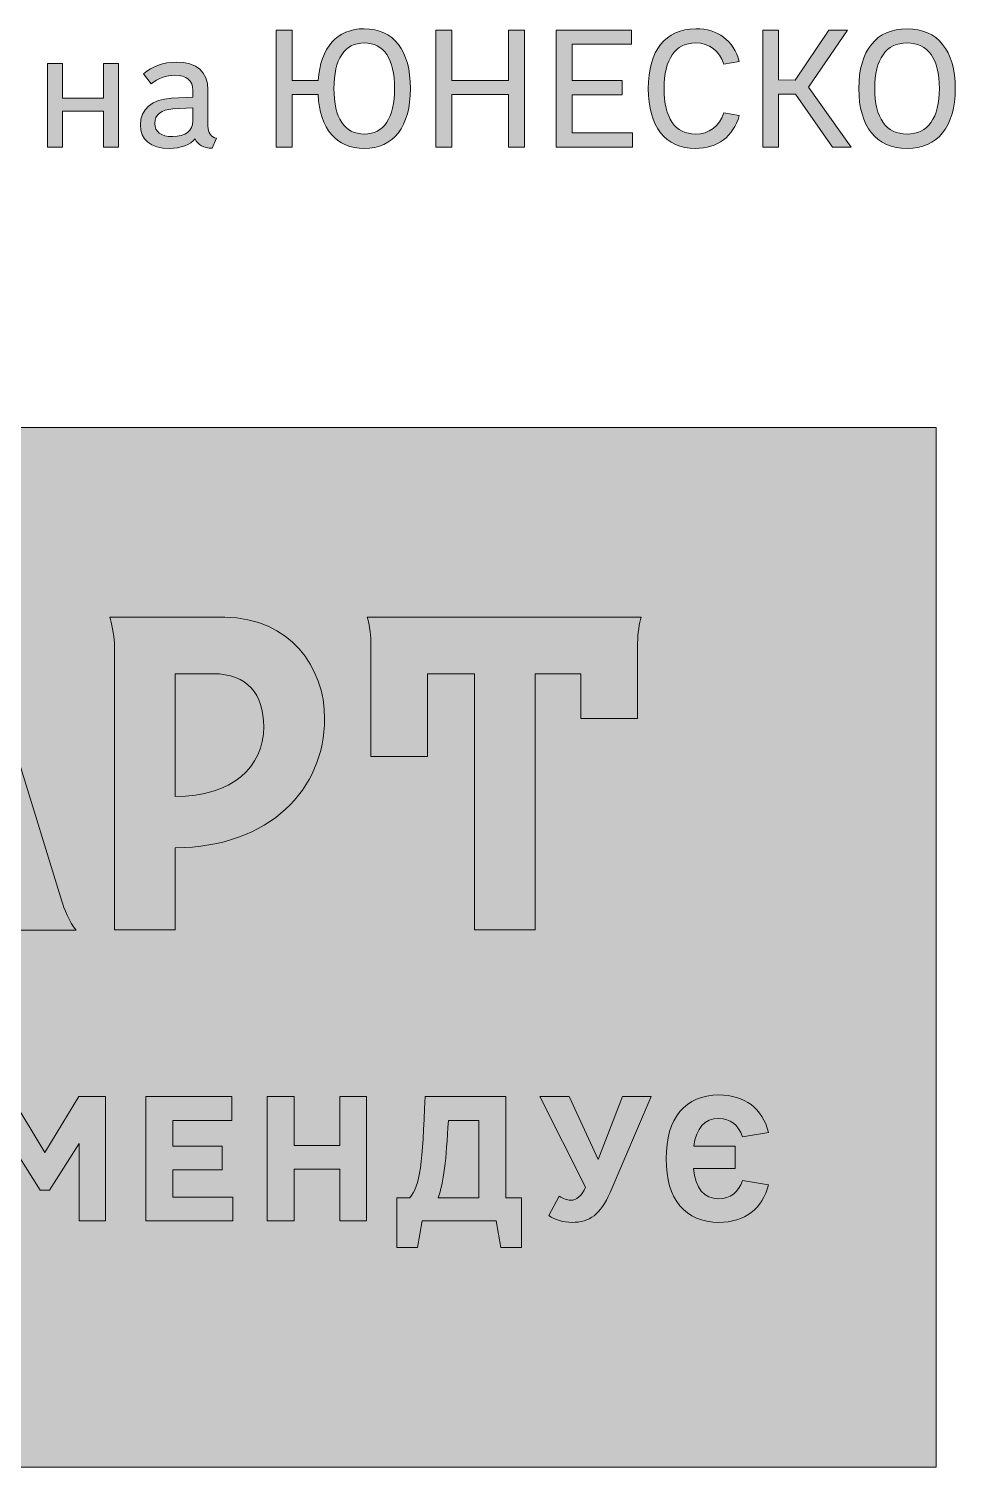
# Model space of a CAD drawing. Header units: millimetres. Extents: x -1334 to 1514, y -1037 to 10.
# Drawn here: x -1141.9 to -1086.7, y -1022 to -936.2 of the extents above; entities that cross this region are included whole.
import ezdxf

# ---------------------------------------------------------------- set-up
doc = ezdxf.new("R2010")
doc.units = ezdxf.units.MM
doc.header["$MEASUREMENT"] = 0
doc.layers.add('bg', color=7, linetype='Continuous', lineweight=0)
doc.layers.add('icons', color=7, linetype='Continuous', lineweight=0)

# ---------------------------------------------------------------- blocks, each defined once
blk = doc.blocks.new('Block_3')
at = {"layer": 'bg'}
for points in [[(-1165.916, -1004.269), (-1162.984, -1004.269), (-1162.984, -1002.851), (-1165.916, -1002.851), (-1165.916, -1001.316), (-1162.402, -1001.316), (-1162.402, -999.898), (-1167.525, -999.898), (-1167.525, -1007.306), (-1162.349, -1007.306), (-1162.349, -1005.888), (-1165.916, -1005.888)], [(-1154.295, -999.898), (-1156.169, -999.898), (-1157.957, -1002.787), (-1158.687, -1002.787), (-1158.687, -999.898), (-1160.296, -999.898), (-1160.296, -1007.306), (-1158.687, -1007.306), (-1158.687, -1004.205), (-1157.936, -1004.205), (-1155.957, -1007.306), (-1154.074, -1007.306), (-1156.613, -1003.496)], [(-1140.982, -1003.232), (-1143.003, -999.898), (-1144.612, -999.898), (-1144.612, -1007.306), (-1143.024, -1007.306), (-1143.024, -1002.702), (-1141.267, -1005.486), (-1140.707, -1005.486), (-1138.95, -1002.702), (-1138.95, -1007.306), (-1137.362, -1007.306), (-1137.362, -999.898), (-1138.971, -999.898)], [(-1133.351, -1004.269), (-1130.42, -1004.269), (-1130.42, -1002.851), (-1133.351, -1002.851), (-1133.351, -1001.316), (-1129.838, -1001.316), (-1129.838, -999.898), (-1134.96, -999.898), (-1134.96, -1007.306), (-1129.785, -1007.306), (-1129.785, -1005.888), (-1133.351, -1005.888)], [(-1123.403, -1002.819), (-1126.123, -1002.819), (-1126.123, -999.898), (-1127.732, -999.898), (-1127.732, -1007.306), (-1126.123, -1007.306), (-1126.123, -1004.237), (-1123.403, -1004.237), (-1123.403, -1007.306), (-1121.805, -1007.306), (-1121.805, -999.898), (-1123.403, -999.898)]]:
    blk.add_lwpolyline(points, close=True, dxfattribs=at)
for points, knots in [([(-1199.568, -970), (-1208.796, -970), (-1216.278, -977.464), (-1216.278, -986.673), (-1216.278, -995.195), (-1210.934, -1003.436), (-1200.359, -1011.404), (-1200.359, -1011.404), (-1199.568, -1012), (-1199.568, -1012), (-1199.568, -1012), (-1198.778, -1011.404), (-1198.778, -1011.404), (-1198.778, -1011.404), (-1198.462, -1011.165), (-1198.462, -1011.165), (-1188.096, -1003.271), (-1182.859, -995.11), (-1182.859, -986.673), (-1182.859, -977.464), (-1190.34, -970), (-1199.568, -970)], [0, 0, 0, 0, 1, 1, 1, 2, 2, 2, 3, 3, 3, 4, 4, 4, 5, 5, 5, 6, 6, 6, 7, 7, 7, 7]), ([(-1156.533, -990.96), (-1156.534, -988.501), (-1158.128, -987.401), (-1160.172, -987.014), (-1160.172, -987.014), (-1160.172, -971.312), (-1160.172, -971.312), (-1160.172, -971.312), (-1170.68, -971.312), (-1170.68, -971.312), (-1170.539, -971.703), (-1170.426, -972.682), (-1170.424, -973.124), (-1170.424, -973.124), (-1170.433, -973.124), (-1170.433, -973.124), (-1170.433, -974.584), (-1171.688, -981.419), (-1173.507, -986.839), (-1173.507, -986.839), (-1174.959, -986.839), (-1174.959, -986.839), (-1174.959, -986.839), (-1174.959, -989.964), (-1174.959, -989.964), (-1174.959, -989.964), (-1162.797, -989.964), (-1162.797, -989.964), (-1160.492, -990.007), (-1159.894, -990.412), (-1159.894, -991.295), (-1159.894, -991.786), (-1160.222, -992.107), (-1160.871, -992.107), (-1161.894, -992.107), (-1163.323, -990.947), (-1165.34, -990.947), (-1167.538, -990.947), (-1169.266, -991.979), (-1169.266, -995.308), (-1169.266, -995.308), (-1166.03, -995.308), (-1166.03, -995.308), (-1166.03, -994.668), (-1165.635, -994.124), (-1165.067, -994.124), (-1163.931, -994.124), (-1162.164, -995.208), (-1160.476, -995.208), (-1158.182, -995.208), (-1156.533, -993.149), (-1156.533, -990.96)], [0, 0, 0, 0, 1, 1, 1, 2, 2, 2, 3, 3, 3, 4, 4, 4, 5, 5, 5, 6, 6, 6, 7, 7, 7, 8, 8, 8, 9, 9, 9, 10, 10, 10, 11, 11, 11, 12, 12, 12, 13, 13, 13, 14, 14, 14, 15, 15, 15, 16, 16, 16, 17, 17, 17, 17]), ([(-1143.772, -988.262), (-1143.644, -988.677), (-1143.354, -989.481), (-1142.971, -989.973), (-1142.971, -989.973), (-1139.121, -989.973), (-1139.121, -989.973), (-1139.535, -989.478), (-1139.851, -988.665), (-1139.976, -988.253), (-1139.976, -988.253), (-1139.982, -988.25), (-1139.982, -988.25), (-1139.982, -988.25), (-1145.2, -971.312), (-1145.2, -971.312), (-1145.2, -971.312), (-1150.196, -971.312), (-1150.196, -971.312), (-1150.196, -971.312), (-1155.943, -989.964), (-1155.943, -989.964), (-1155.943, -989.964), (-1152.314, -989.964), (-1152.314, -989.964), (-1152.314, -989.964), (-1151.539, -987.359), (-1151.539, -987.359), (-1151.025, -985.734), (-1149.444, -985.597), (-1147.57, -985.471), (-1146.605, -985.406), (-1145.547, -985.35), (-1144.774, -984.817), (-1144.774, -984.817), (-1143.778, -988.259), (-1143.778, -988.259), (-1143.778, -988.259), (-1143.772, -988.262), (-1143.772, -988.262)], [0, 0, 0, 0, 1, 1, 1, 2, 2, 2, 3, 3, 3, 4, 4, 4, 5, 5, 5, 6, 6, 6, 7, 7, 7, 8, 8, 8, 9, 9, 9, 10, 10, 10, 11, 11, 11, 12, 12, 12, 13, 13, 13, 13]), ([(-1133.212, -989.964), (-1133.212, -989.964), (-1133.212, -985.061), (-1133.212, -985.061), (-1127.549, -985.052), (-1124.305, -981.525), (-1124.305, -977.373), (-1124.305, -974.287), (-1126.357, -971.375), (-1130.249, -971.313), (-1130.249, -971.313), (-1130.368, -971.312), (-1130.368, -971.312), (-1130.368, -971.312), (-1132.158, -971.312), (-1132.158, -971.312), (-1132.158, -971.312), (-1137.109, -971.312), (-1137.109, -971.312), (-1136.994, -971.637), (-1136.881, -972.359), (-1136.842, -972.854), (-1136.842, -972.854), (-1136.842, -989.964), (-1136.842, -989.964), (-1136.842, -989.964), (-1133.212, -989.964), (-1133.212, -989.964)], [0, 0, 0, 0, 1, 1, 1, 2, 2, 2, 3, 3, 3, 4, 4, 4, 5, 5, 5, 6, 6, 6, 7, 7, 7, 8, 8, 8, 9, 9, 9, 9]), ([(-1109.028, -977.352), (-1109.028, -977.352), (-1105.65, -977.352), (-1105.65, -977.352), (-1105.65, -977.352), (-1105.65, -972.832), (-1105.65, -972.832), (-1105.624, -972.341), (-1105.543, -971.628), (-1105.428, -971.308), (-1105.428, -971.308), (-1110.328, -971.308), (-1110.328, -971.308), (-1110.328, -971.308), (-1110.328, -971.312), (-1110.328, -971.312), (-1110.328, -971.312), (-1116.862, -971.312), (-1116.862, -971.312), (-1116.862, -971.312), (-1116.862, -971.308), (-1116.862, -971.308), (-1116.862, -971.308), (-1121.762, -971.308), (-1121.762, -971.308), (-1121.653, -971.611), (-1121.576, -972.264), (-1121.545, -972.75), (-1121.545, -972.75), (-1121.545, -979.621), (-1121.545, -979.621), (-1121.545, -979.621), (-1118.167, -979.621), (-1118.167, -979.621), (-1118.167, -979.621), (-1118.167, -974.689), (-1118.167, -974.689), (-1118.167, -974.689), (-1115.377, -974.689), (-1115.377, -974.689), (-1115.377, -974.689), (-1115.377, -989.964), (-1115.377, -989.964), (-1115.377, -989.964), (-1111.747, -989.964), (-1111.747, -989.964), (-1111.747, -989.964), (-1111.747, -974.689), (-1111.747, -974.689), (-1111.747, -974.689), (-1109.028, -974.689), (-1109.028, -974.689), (-1109.028, -974.689), (-1109.028, -977.352), (-1109.028, -977.352)], [0, 0, 0, 0, 1, 1, 1, 2, 2, 2, 3, 3, 3, 4, 4, 4, 5, 5, 5, 6, 6, 6, 7, 7, 7, 8, 8, 8, 9, 9, 9, 10, 10, 10, 11, 11, 11, 12, 12, 12, 13, 13, 13, 14, 14, 14, 15, 15, 15, 16, 16, 16, 17, 17, 17, 18, 18, 18, 18]), ([(-1199.568, -1009.368), (-1209.263, -1001.94), (-1214.178, -994.307), (-1214.178, -986.673), (-1214.178, -978.637), (-1207.624, -972.1), (-1199.568, -972.1), (-1191.512, -972.1), (-1184.959, -978.637), (-1184.959, -986.673), (-1184.959, -994.308), (-1189.876, -1001.944), (-1199.568, -1009.368)], [0, 0, 0, 0, 1, 1, 1, 2, 2, 2, 3, 3, 3, 4, 4, 4, 4]), ([(-1163.802, -986.839), (-1163.802, -986.839), (-1169.768, -986.839), (-1169.768, -986.839), (-1168.615, -982.847), (-1167.627, -978.582), (-1167.089, -974.689), (-1167.089, -974.689), (-1163.802, -974.689), (-1163.802, -974.689), (-1163.802, -974.689), (-1163.802, -986.839), (-1163.802, -986.839)], [0, 0, 0, 0, 1, 1, 1, 2, 2, 2, 3, 3, 3, 4, 4, 4, 4]), ([(-1148.128, -982.56), (-1148.875, -982.639), (-1149.62, -982.714), (-1150.256, -983.043), (-1150.256, -983.043), (-1147.773, -974.689), (-1147.773, -974.689), (-1147.773, -974.689), (-1147.702, -974.689), (-1147.702, -974.689), (-1147.702, -974.689), (-1145.585, -982.011), (-1145.585, -982.011), (-1146.268, -982.359), (-1147.209, -982.462), (-1148.128, -982.56)], [0, 0, 0, 0, 1, 1, 1, 2, 2, 2, 3, 3, 3, 4, 4, 4, 5, 5, 5, 5]), ([(-1133.212, -974.689), (-1133.212, -974.689), (-1130.932, -974.689), (-1130.932, -974.689), (-1128.921, -974.689), (-1127.935, -975.887), (-1127.935, -977.849), (-1127.935, -980.263), (-1129.828, -981.998), (-1133.212, -982.006), (-1133.212, -982.006), (-1133.212, -974.689), (-1133.212, -974.689)], [0, 0, 0, 0, 1, 1, 1, 2, 2, 2, 3, 3, 3, 4, 4, 4, 4]), ([(-1196.226, -985.154), (-1196.226, -985.154), (-1196.783, -989.78), (-1196.783, -989.78), (-1196.783, -989.78), (-1196.533, -989.753), (-1196.533, -989.753), (-1196.002, -989.756), (-1195.527, -990.129), (-1195.419, -990.666), (-1195.296, -991.28), (-1195.697, -991.877), (-1196.315, -992), (-1196.315, -992), (-1196.999, -992.137), (-1196.999, -992.137), (-1197.233, -991.7), (-1197.466, -991.263), (-1197.681, -990.817), (-1198.329, -989.202), (-1198.861, -987.546), (-1198.819, -985.782), (-1198.798, -983.888), (-1198.565, -982), (-1198.533, -980.112), (-1198.533, -979.25), (-1198.858, -978.468), (-1199.389, -977.866), (-1199.389, -977.866), (-1199.398, -977.866), (-1199.398, -977.866), (-1199.93, -978.466), (-1200.254, -979.25), (-1200.254, -980.112), (-1200.223, -982.004), (-1199.989, -983.894), (-1199.969, -985.782), (-1199.926, -987.545), (-1200.458, -989.201), (-1201.105, -990.817), (-1201.321, -991.263), (-1201.554, -991.699), (-1201.787, -992.137), (-1201.787, -992.137), (-1202.472, -992), (-1202.472, -992), (-1203.09, -991.877), (-1203.492, -991.28), (-1203.368, -990.666), (-1203.26, -990.129), (-1202.784, -989.753), (-1202.253, -989.753), (-1202.253, -989.753), (-1202.003, -989.78), (-1202.003, -989.78), (-1202.003, -989.78), (-1202.561, -985.154), (-1202.561, -985.154), (-1202.743, -983.096), (-1203.813, -981.287), (-1205.386, -980.113), (-1205.656, -979.911), (-1205.943, -979.727), (-1206.242, -979.564), (-1206.242, -979.564), (-1206.242, -995.989), (-1206.242, -995.989), (-1206.242, -995.989), (-1202.425, -995.989), (-1202.425, -995.989), (-1202.14, -997.526), (-1201.287, -998.869), (-1200.089, -999.788), (-1199.804, -999.983), (-1199.565, -1000.24), (-1199.393, -1000.541), (-1199.222, -1000.24), (-1198.983, -999.983), (-1198.698, -999.788), (-1197.499, -998.867), (-1196.647, -997.526), (-1196.361, -995.989), (-1196.361, -995.989), (-1192.545, -995.989), (-1192.545, -995.989), (-1192.545, -995.989), (-1192.545, -979.564), (-1192.545, -979.564), (-1192.844, -979.727), (-1193.13, -979.911), (-1193.401, -980.113), (-1194.976, -981.289), (-1196.043, -983.096), (-1196.226, -985.154)], [0, 0, 0, 0, 1, 1, 1, 2, 2, 2, 3, 3, 3, 4, 4, 4, 5, 5, 5, 6, 6, 6, 7, 7, 7, 8, 8, 8, 9, 9, 9, 10, 10, 10, 11, 11, 11, 12, 12, 12, 13, 13, 13, 14, 14, 14, 15, 15, 15, 16, 16, 16, 17, 17, 17, 18, 18, 18, 19, 19, 19, 20, 20, 20, 21, 21, 21, 22, 22, 22, 23, 23, 23, 24, 24, 24, 25, 25, 25, 26, 26, 26, 27, 27, 27, 28, 28, 28, 29, 29, 29, 30, 30, 30, 31, 31, 31, 31]), ([(-1205.094, -981.941), (-1205.094, -981.941), (-1205.09, -981.94), (-1205.09, -981.94), (-1204.355, -982.801), (-1203.862, -983.872), (-1203.716, -985.053), (-1203.716, -985.053), (-1203.262, -988.866), (-1203.262, -988.866), (-1203.844, -989.155), (-1204.284, -989.686), (-1204.451, -990.328), (-1204.451, -990.328), (-1205.094, -990.328), (-1205.094, -990.328), (-1205.094, -990.328), (-1205.094, -981.941), (-1205.094, -981.941)], [0, 0, 0, 0, 1, 1, 1, 2, 2, 2, 3, 3, 3, 4, 4, 4, 5, 5, 5, 6, 6, 6, 6]), ([(-1195.525, -988.866), (-1195.525, -988.866), (-1195.071, -985.053), (-1195.071, -985.053), (-1194.924, -983.874), (-1194.43, -982.801), (-1193.697, -981.94), (-1193.697, -981.94), (-1193.693, -981.942), (-1193.693, -981.942), (-1193.693, -981.942), (-1193.693, -990.328), (-1193.693, -990.328), (-1193.693, -990.328), (-1194.336, -990.328), (-1194.336, -990.328), (-1194.502, -989.686), (-1194.943, -989.156), (-1195.525, -988.866)], [0, 0, 0, 0, 1, 1, 1, 2, 2, 2, 3, 3, 3, 4, 4, 4, 5, 5, 5, 6, 6, 6, 6]), ([(-1199.384, -993.259), (-1199.704, -992.866), (-1200.136, -992.575), (-1200.634, -992.424), (-1200.11, -991.546), (-1199.69, -990.603), (-1199.384, -989.609), (-1199.079, -990.603), (-1198.658, -991.549), (-1198.135, -992.424), (-1198.632, -992.574), (-1199.065, -992.866), (-1199.384, -993.259)], [0, 0, 0, 0, 1, 1, 1, 2, 2, 2, 3, 3, 3, 4, 4, 4, 4]), ([(-1202.526, -994.863), (-1202.526, -994.863), (-1205.094, -994.863), (-1205.094, -994.863), (-1205.094, -994.863), (-1205.094, -991.453), (-1205.094, -991.453), (-1205.094, -991.453), (-1205.092, -991.452), (-1205.092, -991.452), (-1205.092, -991.452), (-1204.445, -991.452), (-1204.445, -991.452), (-1204.242, -992.237), (-1203.627, -992.857), (-1202.848, -993.073), (-1202.848, -993.073), (-1202.299, -993.198), (-1202.299, -993.198), (-1202.446, -993.727), (-1202.526, -994.283), (-1202.526, -994.863)], [0, 0, 0, 0, 1, 1, 1, 2, 2, 2, 3, 3, 3, 4, 4, 4, 5, 5, 5, 6, 6, 6, 7, 7, 7, 7]), ([(-1193.674, -994.863), (-1193.674, -994.863), (-1196.242, -994.863), (-1196.242, -994.863), (-1196.242, -994.287), (-1196.322, -993.728), (-1196.469, -993.198), (-1196.469, -993.198), (-1195.92, -993.073), (-1195.92, -993.073), (-1195.139, -992.857), (-1194.524, -992.237), (-1194.323, -991.452), (-1194.323, -991.452), (-1194.321, -991.453), (-1194.321, -991.453), (-1194.321, -991.453), (-1193.674, -991.453), (-1193.674, -991.453), (-1193.674, -991.453), (-1193.674, -994.863), (-1193.674, -994.863)], [0, 0, 0, 0, 1, 1, 1, 2, 2, 2, 3, 3, 3, 4, 4, 4, 5, 5, 5, 6, 6, 6, 7, 7, 7, 7]), ([(-1201.393, -994.863), (-1201.393, -994.377), (-1201.32, -993.907), (-1201.192, -993.462), (-1200.5, -993.559), (-1199.967, -994.148), (-1199.967, -994.863), (-1199.967, -994.863), (-1201.393, -994.863), (-1201.393, -994.863)], [0, 0, 0, 0, 1, 1, 1, 2, 2, 2, 3, 3, 3, 3]), ([(-1198.82, -994.863), (-1198.82, -994.147), (-1198.287, -993.559), (-1197.595, -993.462), (-1197.467, -993.907), (-1197.394, -994.375), (-1197.394, -994.863), (-1197.394, -994.863), (-1198.82, -994.863), (-1198.82, -994.863)], [0, 0, 0, 0, 1, 1, 1, 2, 2, 2, 3, 3, 3, 3]), ([(-1199.967, -998.384), (-1200.594, -997.732), (-1201.05, -996.915), (-1201.263, -996.006), (-1201.263, -996.006), (-1199.967, -996.006), (-1199.967, -996.006), (-1199.967, -996.006), (-1199.967, -998.384), (-1199.967, -998.384)], [0, 0, 0, 0, 1, 1, 1, 2, 2, 2, 3, 3, 3, 3]), ([(-1198.82, -998.384), (-1198.82, -998.384), (-1198.82, -996.006), (-1198.82, -996.006), (-1198.82, -996.006), (-1197.524, -996.006), (-1197.524, -996.006), (-1197.734, -996.915), (-1198.191, -997.733), (-1198.82, -998.384)], [0, 0, 0, 0, 1, 1, 1, 2, 2, 2, 3, 3, 3, 3]), ([(-1172.023, -999.898), (-1172.023, -999.898), (-1174.954, -999.898), (-1174.954, -999.898), (-1174.954, -999.898), (-1174.954, -1007.306), (-1174.954, -1007.306), (-1174.954, -1007.306), (-1173.345, -1007.306), (-1173.345, -1007.306), (-1173.345, -1007.306), (-1173.345, -1004.734), (-1173.345, -1004.734), (-1173.345, -1004.734), (-1172.012, -1004.734), (-1172.012, -1004.734), (-1170.456, -1004.734), (-1169.419, -1003.771), (-1169.419, -1002.321), (-1169.419, -1000.851), (-1170.445, -999.898), (-1172.023, -999.898)], [0, 0, 0, 0, 1, 1, 1, 2, 2, 2, 3, 3, 3, 4, 4, 4, 5, 5, 5, 6, 6, 6, 7, 7, 7, 7]), ([(-1149.872, -999.803), (-1151.925, -999.803), (-1153.089, -1001.168), (-1153.089, -1003.602), (-1153.089, -1006.026), (-1151.925, -1007.401), (-1149.872, -1007.401), (-1147.84, -1007.401), (-1146.676, -1006.026), (-1146.676, -1003.602), (-1146.676, -1001.168), (-1147.84, -999.803), (-1149.872, -999.803)], [0, 0, 0, 0, 1, 1, 1, 2, 2, 2, 3, 3, 3, 4, 4, 4, 4]), ([(-1113.508, -999.898), (-1113.508, -999.898), (-1118.312, -999.898), (-1118.312, -999.898), (-1118.461, -1003.877), (-1118.619, -1005.221), (-1119.223, -1005.93), (-1119.223, -1005.93), (-1119.995, -1005.93), (-1119.995, -1005.93), (-1119.995, -1005.93), (-1119.995, -1008.894), (-1119.995, -1008.894), (-1119.995, -1008.894), (-1118.768, -1008.894), (-1118.768, -1008.894), (-1118.768, -1008.894), (-1118.493, -1007.306), (-1118.493, -1007.306), (-1118.493, -1007.306), (-1114.069, -1007.306), (-1114.069, -1007.306), (-1114.069, -1007.306), (-1113.794, -1008.894), (-1113.794, -1008.894), (-1113.794, -1008.894), (-1112.566, -1008.894), (-1112.566, -1008.894), (-1112.566, -1008.894), (-1112.566, -1005.93), (-1112.566, -1005.93), (-1112.566, -1005.93), (-1113.508, -1005.93), (-1113.508, -1005.93), (-1113.508, -1005.93), (-1113.508, -999.898), (-1113.508, -999.898)], [0, 0, 0, 0, 1, 1, 1, 2, 2, 2, 3, 3, 3, 4, 4, 4, 5, 5, 5, 6, 6, 6, 7, 7, 7, 8, 8, 8, 9, 9, 9, 10, 10, 10, 11, 11, 11, 12, 12, 12, 12]), ([(-1107.994, -1003.644), (-1107.994, -1003.644), (-1109.73, -999.898), (-1109.73, -999.898), (-1109.73, -999.898), (-1111.465, -999.898), (-1111.465, -999.898), (-1111.465, -999.898), (-1108.745, -1005.306), (-1108.745, -1005.306), (-1108.978, -1005.814), (-1109.285, -1006.079), (-1109.634, -1006.079), (-1109.846, -1006.079), (-1110.089, -1005.994), (-1110.312, -1005.846), (-1110.312, -1005.846), (-1110.936, -1006.999), (-1110.936, -1006.999), (-1110.565, -1007.253), (-1110.079, -1007.401), (-1109.55, -1007.401), (-1108.513, -1007.401), (-1107.846, -1006.925), (-1107.285, -1005.623), (-1107.285, -1005.623), (-1104.84, -999.898), (-1104.84, -999.898), (-1104.84, -999.898), (-1106.533, -999.898), (-1106.533, -999.898), (-1106.533, -999.898), (-1107.994, -1003.644), (-1107.994, -1003.644)], [0, 0, 0, 0, 1, 1, 1, 2, 2, 2, 3, 3, 3, 4, 4, 4, 5, 5, 5, 6, 6, 6, 7, 7, 7, 8, 8, 8, 9, 9, 9, 10, 10, 10, 11, 11, 11, 11]), ([(-1100.808, -1005.994), (-1101.686, -1005.994), (-1102.194, -1005.38), (-1102.31, -1004.184), (-1102.31, -1004.184), (-1099.834, -1004.184), (-1099.834, -1004.184), (-1099.834, -1004.184), (-1099.834, -1002.861), (-1099.834, -1002.861), (-1099.834, -1002.861), (-1102.29, -1002.861), (-1102.29, -1002.861), (-1102.152, -1001.771), (-1101.644, -1001.21), (-1100.797, -1001.21), (-1100.109, -1001.21), (-1099.644, -1001.57), (-1099.39, -1002.29), (-1099.39, -1002.29), (-1097.834, -1002.046), (-1097.834, -1002.046), (-1098.204, -1000.596), (-1099.263, -999.803), (-1100.797, -999.803), (-1102.797, -999.803), (-1103.941, -1001.179), (-1103.941, -1003.613), (-1103.941, -1006.026), (-1102.808, -1007.401), (-1100.797, -1007.401), (-1099.252, -1007.401), (-1098.194, -1006.597), (-1097.834, -1005.158), (-1097.834, -1005.158), (-1099.39, -1004.904), (-1099.39, -1004.904), (-1099.633, -1005.623), (-1100.12, -1005.994), (-1100.808, -1005.994)], [0, 0, 0, 0, 1, 1, 1, 2, 2, 2, 3, 3, 3, 4, 4, 4, 5, 5, 5, 6, 6, 6, 7, 7, 7, 8, 8, 8, 9, 9, 9, 10, 10, 10, 11, 11, 11, 12, 12, 12, 13, 13, 13, 13]), ([(-1172.234, -1003.316), (-1172.234, -1003.316), (-1173.345, -1003.316), (-1173.345, -1003.316), (-1173.345, -1003.316), (-1173.345, -1001.316), (-1173.345, -1001.316), (-1173.345, -1001.316), (-1172.245, -1001.316), (-1172.245, -1001.316), (-1171.44, -1001.316), (-1171.038, -1001.644), (-1171.038, -1002.321), (-1171.038, -1002.988), (-1171.44, -1003.316), (-1172.234, -1003.316)], [0, 0, 0, 0, 1, 1, 1, 2, 2, 2, 3, 3, 3, 4, 4, 4, 5, 5, 5, 5]), ([(-1149.872, -1005.994), (-1150.951, -1005.994), (-1151.48, -1005.2), (-1151.48, -1003.602), (-1151.48, -1001.993), (-1150.951, -1001.21), (-1149.872, -1001.21), (-1148.803, -1001.21), (-1148.274, -1001.993), (-1148.274, -1003.581), (-1148.274, -1005.2), (-1148.803, -1005.994), (-1149.872, -1005.994)], [0, 0, 0, 0, 1, 1, 1, 2, 2, 2, 3, 3, 3, 4, 4, 4, 4]), ([(-1115.116, -1005.93), (-1115.116, -1005.93), (-1117.54, -1005.93), (-1117.54, -1005.93), (-1117.201, -1005.052), (-1117.053, -1003.655), (-1116.926, -1001.316), (-1116.926, -1001.316), (-1115.116, -1001.316), (-1115.116, -1001.316), (-1115.116, -1001.316), (-1115.116, -1005.93), (-1115.116, -1005.93)], [0, 0, 0, 0, 1, 1, 1, 2, 2, 2, 3, 3, 3, 4, 4, 4, 4])]:
    blk.add_open_spline(points, degree=3, knots=knots, dxfattribs=at)
blk = doc.blocks.new('Block_2')
at = {"layer": 'bg'}
blk.add_blockref('Block_3', (0, 0), dxfattribs=at)
blk = doc.blocks.new('Block_1')
at = {"layer": 'bg'}
blk.add_blockref('Block_2', (0, 0), dxfattribs=at)
blk = doc.blocks.new('Block_0')
at = {"layer": 'bg'}
blk.add_blockref('Block_1', (0, 0), dxfattribs=at)
blk = doc.blocks.new('Block_32')
at = {"layer": 'icons', "true_color": 0x231f20, "transparency": 33554687}
h = blk.add_hatch(color=250, dxfattribs=at)
h.dxf.hatch_style = 2
edge = h.paths.add_edge_path()
edge.add_spline(control_points=[(-1123.752, -939.8), (-1123.752, -941.554), (-1123.114, -942.51), (-1121.938, -942.51), (-1120.773, -942.51), (-1120.135, -941.554), (-1120.135, -939.79), (-1120.135, -938.026), (-1120.773, -937.08), (-1121.938, -937.08), (-1123.114, -937.08), (-1123.752, -938.036), (-1123.752, -939.8)], knot_values=[0, 0, 0, 0, 1, 1, 1, 2, 2, 2, 3, 3, 3, 4, 4, 4, 4], degree=3, periodic=0)
edge = h.paths.add_edge_path()
edge.add_spline(control_points=[(-1126.243, -943.287), (-1126.243, -943.287), (-1127.189, -943.287), (-1127.189, -943.287), (-1127.189, -943.287), (-1127.189, -936.313), (-1127.189, -936.313), (-1127.189, -936.313), (-1126.243, -936.313), (-1126.243, -936.313), (-1126.243, -936.313), (-1126.243, -939.312), (-1126.243, -939.312), (-1126.243, -939.312), (-1124.688, -939.312), (-1124.688, -939.312), (-1124.549, -937.349), (-1123.572, -936.233), (-1121.938, -936.233), (-1120.195, -936.233), (-1119.188, -937.528), (-1119.188, -939.8), (-1119.188, -942.062), (-1120.195, -943.367), (-1121.938, -943.367), (-1123.602, -943.367), (-1124.589, -942.201), (-1124.698, -940.159), (-1124.698, -940.159), (-1126.243, -940.159), (-1126.243, -940.159), (-1126.243, -940.159), (-1126.243, -943.287), (-1126.243, -943.287)], knot_values=[0, 0, 0, 0, 1, 1, 1, 2, 2, 2, 3, 3, 3, 4, 4, 4, 5, 5, 5, 6, 6, 6, 7, 7, 7, 8, 8, 8, 9, 9, 9, 10, 10, 10, 11, 11, 11, 11], degree=3, periodic=0)
h = blk.add_hatch(color=250, dxfattribs=at)
h.dxf.hatch_style = 2
edge = h.paths.add_edge_path()
edge.add_spline(control_points=[(-1116.726, -943.287), (-1116.726, -943.287), (-1117.673, -943.287), (-1117.673, -943.287), (-1117.673, -943.287), (-1117.673, -936.313), (-1117.673, -936.313), (-1117.673, -936.313), (-1116.726, -936.313), (-1116.726, -936.313), (-1116.726, -936.313), (-1116.726, -939.312), (-1116.726, -939.312), (-1116.726, -939.312), (-1113.338, -939.312), (-1113.338, -939.312), (-1113.338, -939.312), (-1113.338, -936.313), (-1113.338, -936.313), (-1113.338, -936.313), (-1112.392, -936.313), (-1112.392, -936.313), (-1112.392, -936.313), (-1112.392, -943.287), (-1112.392, -943.287), (-1112.392, -943.287), (-1113.338, -943.287), (-1113.338, -943.287), (-1113.338, -943.287), (-1113.338, -940.159), (-1113.338, -940.159), (-1113.338, -940.159), (-1116.726, -940.159), (-1116.726, -940.159), (-1116.726, -940.159), (-1116.726, -943.287), (-1116.726, -943.287)], knot_values=[0, 0, 0, 0, 1, 1, 1, 2, 2, 2, 3, 3, 3, 4, 4, 4, 5, 5, 5, 6, 6, 6, 7, 7, 7, 8, 8, 8, 9, 9, 9, 10, 10, 10, 11, 11, 11, 12, 12, 12, 12], degree=3, periodic=0)
h = blk.add_hatch(color=250, dxfattribs=at)
h.dxf.hatch_style = 2
edge = h.paths.add_edge_path()
edge.add_spline(control_points=[(-1105.955, -943.287), (-1105.955, -943.287), (-1110.498, -943.287), (-1110.498, -943.287), (-1110.498, -943.287), (-1110.498, -936.313), (-1110.498, -936.313), (-1110.498, -936.313), (-1106.004, -936.313), (-1106.004, -936.313), (-1106.004, -936.313), (-1106.004, -937.16), (-1106.004, -937.16), (-1106.004, -937.16), (-1109.552, -937.16), (-1109.552, -937.16), (-1109.552, -937.16), (-1109.552, -939.322), (-1109.552, -939.322), (-1109.552, -939.322), (-1106.572, -939.322), (-1106.572, -939.322), (-1106.572, -939.322), (-1106.572, -940.169), (-1106.572, -940.169), (-1106.572, -940.169), (-1109.552, -940.169), (-1109.552, -940.169), (-1109.552, -940.169), (-1109.552, -942.44), (-1109.552, -942.44), (-1109.552, -942.44), (-1105.955, -942.44), (-1105.955, -942.44), (-1105.955, -942.44), (-1105.955, -943.287), (-1105.955, -943.287)], knot_values=[0, 0, 0, 0, 1, 1, 1, 2, 2, 2, 3, 3, 3, 4, 4, 4, 5, 5, 5, 6, 6, 6, 7, 7, 7, 8, 8, 8, 9, 9, 9, 10, 10, 10, 11, 11, 11, 12, 12, 12, 12], degree=3, periodic=0)
h = blk.add_hatch(color=250, dxfattribs=at)
h.dxf.hatch_style = 2
edge = h.paths.add_edge_path()
edge.add_spline(control_points=[(-1104.06, -939.8), (-1104.06, -941.554), (-1103.403, -942.51), (-1102.187, -942.51), (-1101.37, -942.51), (-1100.782, -942.072), (-1100.493, -941.245), (-1100.493, -941.245), (-1099.577, -941.404), (-1099.577, -941.404), (-1099.945, -942.67), (-1100.862, -943.367), (-1102.187, -943.367), (-1103.991, -943.367), (-1105.007, -942.062), (-1105.007, -939.8), (-1105.007, -937.538), (-1103.981, -936.233), (-1102.177, -936.233), (-1100.862, -936.233), (-1099.925, -936.931), (-1099.577, -938.186), (-1099.577, -938.186), (-1100.493, -938.345), (-1100.493, -938.345), (-1100.772, -937.518), (-1101.35, -937.08), (-1102.177, -937.08), (-1103.403, -937.08), (-1104.06, -938.046), (-1104.06, -939.8)], knot_values=[0, 0, 0, 0, 1, 1, 1, 2, 2, 2, 3, 3, 3, 4, 4, 4, 5, 5, 5, 6, 6, 6, 7, 7, 7, 8, 8, 8, 9, 9, 9, 10, 10, 10, 10], degree=3, periodic=0)
h = blk.add_hatch(color=250, dxfattribs=at)
h.dxf.hatch_style = 2
edge = h.paths.add_edge_path()
edge.add_spline(control_points=[(-1098.181, -936.313), (-1098.181, -936.313), (-1097.235, -936.313), (-1097.235, -936.313), (-1097.235, -936.313), (-1097.235, -939.282), (-1097.235, -939.282), (-1097.235, -939.282), (-1096.238, -939.292), (-1096.238, -939.292), (-1096.238, -939.292), (-1094.235, -936.313), (-1094.235, -936.313), (-1094.235, -936.313), (-1093.129, -936.313), (-1093.129, -936.313), (-1093.129, -936.313), (-1095.461, -939.71), (-1095.461, -939.71), (-1095.461, -939.71), (-1092.9, -943.287), (-1092.9, -943.287), (-1092.9, -943.287), (-1094.026, -943.287), (-1094.026, -943.287), (-1094.026, -943.287), (-1096.228, -940.139), (-1096.228, -940.139), (-1096.228, -940.139), (-1097.235, -940.129), (-1097.235, -940.129), (-1097.235, -940.129), (-1097.235, -943.287), (-1097.235, -943.287), (-1097.235, -943.287), (-1098.181, -943.287), (-1098.181, -943.287), (-1098.181, -943.287), (-1098.181, -936.313), (-1098.181, -936.313)], knot_values=[0, 0, 0, 0, 1, 1, 1, 2, 2, 2, 3, 3, 3, 4, 4, 4, 5, 5, 5, 6, 6, 6, 7, 7, 7, 8, 8, 8, 9, 9, 9, 10, 10, 10, 11, 11, 11, 12, 12, 12, 13, 13, 13, 13], degree=3, periodic=0)
h = blk.add_hatch(color=250, dxfattribs=at)
h.dxf.hatch_style = 2
edge = h.paths.add_edge_path()
edge.add_spline(control_points=[(-1091.504, -939.8), (-1091.504, -941.554), (-1090.827, -942.51), (-1089.571, -942.51), (-1088.326, -942.51), (-1087.648, -941.554), (-1087.648, -939.79), (-1087.648, -938.026), (-1088.326, -937.08), (-1089.571, -937.08), (-1090.827, -937.08), (-1091.504, -938.036), (-1091.504, -939.8)], knot_values=[0, 0, 0, 0, 1, 1, 1, 2, 2, 2, 3, 3, 3, 4, 4, 4, 4], degree=3, periodic=0)
edge = h.paths.add_edge_path()
edge.add_spline(control_points=[(-1086.702, -939.8), (-1086.702, -942.062), (-1087.748, -943.367), (-1089.571, -943.367), (-1091.405, -943.367), (-1092.451, -942.062), (-1092.451, -939.8), (-1092.451, -937.528), (-1091.405, -936.233), (-1089.571, -936.233), (-1087.748, -936.233), (-1086.702, -937.528), (-1086.702, -939.8)], knot_values=[0, 0, 0, 0, 1, 1, 1, 2, 2, 2, 3, 3, 3, 4, 4, 4, 4], degree=3, periodic=0)
h = blk.add_hatch(color=250, dxfattribs=at)
h.dxf.hatch_style = 2
edge = h.paths.add_edge_path()
edge.add_spline(control_points=[(-1133.358, -941.016), (-1134.046, -941.045), (-1134.434, -941.364), (-1134.434, -941.873), (-1134.434, -942.381), (-1134.065, -942.66), (-1133.358, -942.66), (-1132.601, -942.66), (-1132.162, -942.331), (-1132.162, -941.723), (-1132.162, -941.723), (-1132.162, -940.956), (-1132.162, -940.956), (-1132.162, -940.956), (-1133.358, -941.016), (-1133.358, -941.016)], knot_values=[0, 0, 0, 0, 1, 1, 1, 2, 2, 2, 3, 3, 3, 4, 4, 4, 5, 5, 5, 5], degree=3, periodic=0)
edge = h.paths.add_edge_path()
edge.add_spline(control_points=[(-1135.111, -938.913), (-1134.573, -938.465), (-1133.926, -938.226), (-1133.149, -938.226), (-1131.923, -938.226), (-1131.265, -938.804), (-1131.265, -939.87), (-1131.265, -939.87), (-1131.265, -942.032), (-1131.265, -942.032), (-1131.265, -942.44), (-1131.076, -942.699), (-1130.747, -942.759), (-1130.747, -942.759), (-1131.016, -943.357), (-1131.016, -943.357), (-1131.505, -943.357), (-1131.853, -943.158), (-1132.033, -942.799), (-1132.302, -943.148), (-1132.88, -943.367), (-1133.567, -943.367), (-1134.673, -943.367), (-1135.291, -942.839), (-1135.291, -941.962), (-1135.291, -941.025), (-1134.603, -940.438), (-1133.437, -940.378), (-1133.437, -940.378), (-1132.162, -940.308), (-1132.162, -940.308), (-1132.162, -940.308), (-1132.162, -939.9), (-1132.162, -939.9), (-1132.162, -939.332), (-1132.541, -939.003), (-1133.228, -939.003), (-1133.756, -939.003), (-1134.255, -939.182), (-1134.643, -939.521), (-1134.643, -939.521), (-1135.111, -938.913), (-1135.111, -938.913)], knot_values=[0, 0, 0, 0, 1, 1, 1, 2, 2, 2, 3, 3, 3, 4, 4, 4, 5, 5, 5, 6, 6, 6, 7, 7, 7, 8, 8, 8, 9, 9, 9, 10, 10, 10, 11, 11, 11, 12, 12, 12, 13, 13, 13, 14, 14, 14, 14], degree=3, periodic=0)
h = blk.add_hatch(color=250, dxfattribs=at)
h.dxf.hatch_style = 2
edge = h.paths.add_edge_path()
edge.add_spline(control_points=[(-1139.935, -943.287), (-1139.935, -943.287), (-1140.831, -943.287), (-1140.831, -943.287), (-1140.831, -943.287), (-1140.831, -938.306), (-1140.831, -938.306), (-1140.831, -938.306), (-1139.935, -938.306), (-1139.935, -938.306), (-1139.935, -938.306), (-1139.935, -940.378), (-1139.935, -940.378), (-1139.935, -940.378), (-1137.494, -940.378), (-1137.494, -940.378), (-1137.494, -940.378), (-1137.494, -938.306), (-1137.494, -938.306), (-1137.494, -938.306), (-1136.597, -938.306), (-1136.597, -938.306), (-1136.597, -938.306), (-1136.597, -943.287), (-1136.597, -943.287), (-1136.597, -943.287), (-1137.494, -943.287), (-1137.494, -943.287), (-1137.494, -943.287), (-1137.494, -941.145), (-1137.494, -941.145), (-1137.494, -941.145), (-1139.935, -941.145), (-1139.935, -941.145), (-1139.935, -941.145), (-1139.935, -943.287), (-1139.935, -943.287)], knot_values=[0, 0, 0, 0, 1, 1, 1, 2, 2, 2, 3, 3, 3, 4, 4, 4, 5, 5, 5, 6, 6, 6, 7, 7, 7, 8, 8, 8, 9, 9, 9, 10, 10, 10, 11, 11, 11, 12, 12, 12, 12], degree=3, periodic=0)
at = {"layer": 'icons'}
for points, knots in [([(-1126.243, -943.287), (-1126.243, -943.287), (-1127.189, -943.287), (-1127.189, -943.287), (-1127.189, -943.287), (-1127.189, -936.313), (-1127.189, -936.313), (-1127.189, -936.313), (-1126.243, -936.313), (-1126.243, -936.313), (-1126.243, -936.313), (-1126.243, -939.312), (-1126.243, -939.312), (-1126.243, -939.312), (-1124.688, -939.312), (-1124.688, -939.312), (-1124.549, -937.349), (-1123.572, -936.233), (-1121.938, -936.233), (-1120.195, -936.233), (-1119.188, -937.528), (-1119.188, -939.8), (-1119.188, -942.062), (-1120.195, -943.367), (-1121.938, -943.367), (-1123.602, -943.367), (-1124.589, -942.201), (-1124.698, -940.159), (-1124.698, -940.159), (-1126.243, -940.159), (-1126.243, -940.159), (-1126.243, -940.159), (-1126.243, -943.287), (-1126.243, -943.287)], [0, 0, 0, 0, 1, 1, 1, 2, 2, 2, 3, 3, 3, 4, 4, 4, 5, 5, 5, 6, 6, 6, 7, 7, 7, 8, 8, 8, 9, 9, 9, 10, 10, 10, 11, 11, 11, 11]), ([(-1116.726, -943.287), (-1116.726, -943.287), (-1117.673, -943.287), (-1117.673, -943.287), (-1117.673, -943.287), (-1117.673, -936.313), (-1117.673, -936.313), (-1117.673, -936.313), (-1116.726, -936.313), (-1116.726, -936.313), (-1116.726, -936.313), (-1116.726, -939.312), (-1116.726, -939.312), (-1116.726, -939.312), (-1113.338, -939.312), (-1113.338, -939.312), (-1113.338, -939.312), (-1113.338, -936.313), (-1113.338, -936.313), (-1113.338, -936.313), (-1112.392, -936.313), (-1112.392, -936.313), (-1112.392, -936.313), (-1112.392, -943.287), (-1112.392, -943.287), (-1112.392, -943.287), (-1113.338, -943.287), (-1113.338, -943.287), (-1113.338, -943.287), (-1113.338, -940.159), (-1113.338, -940.159), (-1113.338, -940.159), (-1116.726, -940.159), (-1116.726, -940.159), (-1116.726, -940.159), (-1116.726, -943.287), (-1116.726, -943.287)], [0, 0, 0, 0, 1, 1, 1, 2, 2, 2, 3, 3, 3, 4, 4, 4, 5, 5, 5, 6, 6, 6, 7, 7, 7, 8, 8, 8, 9, 9, 9, 10, 10, 10, 11, 11, 11, 12, 12, 12, 12]), ([(-1105.955, -943.287), (-1105.955, -943.287), (-1110.498, -943.287), (-1110.498, -943.287), (-1110.498, -943.287), (-1110.498, -936.313), (-1110.498, -936.313), (-1110.498, -936.313), (-1106.004, -936.313), (-1106.004, -936.313), (-1106.004, -936.313), (-1106.004, -937.16), (-1106.004, -937.16), (-1106.004, -937.16), (-1109.552, -937.16), (-1109.552, -937.16), (-1109.552, -937.16), (-1109.552, -939.322), (-1109.552, -939.322), (-1109.552, -939.322), (-1106.572, -939.322), (-1106.572, -939.322), (-1106.572, -939.322), (-1106.572, -940.169), (-1106.572, -940.169), (-1106.572, -940.169), (-1109.552, -940.169), (-1109.552, -940.169), (-1109.552, -940.169), (-1109.552, -942.44), (-1109.552, -942.44), (-1109.552, -942.44), (-1105.955, -942.44), (-1105.955, -942.44), (-1105.955, -942.44), (-1105.955, -943.287), (-1105.955, -943.287)], [0, 0, 0, 0, 1, 1, 1, 2, 2, 2, 3, 3, 3, 4, 4, 4, 5, 5, 5, 6, 6, 6, 7, 7, 7, 8, 8, 8, 9, 9, 9, 10, 10, 10, 11, 11, 11, 12, 12, 12, 12]), ([(-1104.06, -939.8), (-1104.06, -941.554), (-1103.403, -942.51), (-1102.187, -942.51), (-1101.37, -942.51), (-1100.782, -942.072), (-1100.493, -941.245), (-1100.493, -941.245), (-1099.577, -941.404), (-1099.577, -941.404), (-1099.945, -942.67), (-1100.862, -943.367), (-1102.187, -943.367), (-1103.991, -943.367), (-1105.007, -942.062), (-1105.007, -939.8), (-1105.007, -937.538), (-1103.981, -936.233), (-1102.177, -936.233), (-1100.862, -936.233), (-1099.925, -936.931), (-1099.577, -938.186), (-1099.577, -938.186), (-1100.493, -938.345), (-1100.493, -938.345), (-1100.772, -937.518), (-1101.35, -937.08), (-1102.177, -937.08), (-1103.403, -937.08), (-1104.06, -938.046), (-1104.06, -939.8)], [0, 0, 0, 0, 1, 1, 1, 2, 2, 2, 3, 3, 3, 4, 4, 4, 5, 5, 5, 6, 6, 6, 7, 7, 7, 8, 8, 8, 9, 9, 9, 10, 10, 10, 10]), ([(-1098.181, -936.313), (-1098.181, -936.313), (-1097.235, -936.313), (-1097.235, -936.313), (-1097.235, -936.313), (-1097.235, -939.282), (-1097.235, -939.282), (-1097.235, -939.282), (-1096.238, -939.292), (-1096.238, -939.292), (-1096.238, -939.292), (-1094.235, -936.313), (-1094.235, -936.313), (-1094.235, -936.313), (-1093.129, -936.313), (-1093.129, -936.313), (-1093.129, -936.313), (-1095.461, -939.71), (-1095.461, -939.71), (-1095.461, -939.71), (-1092.9, -943.287), (-1092.9, -943.287), (-1092.9, -943.287), (-1094.026, -943.287), (-1094.026, -943.287), (-1094.026, -943.287), (-1096.228, -940.139), (-1096.228, -940.139), (-1096.228, -940.139), (-1097.235, -940.129), (-1097.235, -940.129), (-1097.235, -940.129), (-1097.235, -943.287), (-1097.235, -943.287), (-1097.235, -943.287), (-1098.181, -943.287), (-1098.181, -943.287), (-1098.181, -943.287), (-1098.181, -936.313), (-1098.181, -936.313)], [0, 0, 0, 0, 1, 1, 1, 2, 2, 2, 3, 3, 3, 4, 4, 4, 5, 5, 5, 6, 6, 6, 7, 7, 7, 8, 8, 8, 9, 9, 9, 10, 10, 10, 11, 11, 11, 12, 12, 12, 13, 13, 13, 13]), ([(-1086.702, -939.8), (-1086.702, -942.062), (-1087.748, -943.367), (-1089.571, -943.367), (-1091.405, -943.367), (-1092.451, -942.062), (-1092.451, -939.8), (-1092.451, -937.528), (-1091.405, -936.233), (-1089.571, -936.233), (-1087.748, -936.233), (-1086.702, -937.528), (-1086.702, -939.8)], [0, 0, 0, 0, 1, 1, 1, 2, 2, 2, 3, 3, 3, 4, 4, 4, 4]), ([(-1123.752, -939.8), (-1123.752, -941.554), (-1123.114, -942.51), (-1121.938, -942.51), (-1120.773, -942.51), (-1120.135, -941.554), (-1120.135, -939.79), (-1120.135, -938.026), (-1120.773, -937.08), (-1121.938, -937.08), (-1123.114, -937.08), (-1123.752, -938.036), (-1123.752, -939.8)], [0, 0, 0, 0, 1, 1, 1, 2, 2, 2, 3, 3, 3, 4, 4, 4, 4]), ([(-1091.504, -939.8), (-1091.504, -941.554), (-1090.827, -942.51), (-1089.571, -942.51), (-1088.326, -942.51), (-1087.648, -941.554), (-1087.648, -939.79), (-1087.648, -938.026), (-1088.326, -937.08), (-1089.571, -937.08), (-1090.827, -937.08), (-1091.504, -938.036), (-1091.504, -939.8)], [0, 0, 0, 0, 1, 1, 1, 2, 2, 2, 3, 3, 3, 4, 4, 4, 4]), ([(-1135.111, -938.913), (-1134.573, -938.465), (-1133.926, -938.226), (-1133.149, -938.226), (-1131.923, -938.226), (-1131.265, -938.804), (-1131.265, -939.87), (-1131.265, -939.87), (-1131.265, -942.032), (-1131.265, -942.032), (-1131.265, -942.44), (-1131.076, -942.699), (-1130.747, -942.759), (-1130.747, -942.759), (-1131.016, -943.357), (-1131.016, -943.357), (-1131.505, -943.357), (-1131.853, -943.158), (-1132.033, -942.799), (-1132.302, -943.148), (-1132.88, -943.367), (-1133.567, -943.367), (-1134.673, -943.367), (-1135.291, -942.839), (-1135.291, -941.962), (-1135.291, -941.025), (-1134.603, -940.438), (-1133.437, -940.378), (-1133.437, -940.378), (-1132.162, -940.308), (-1132.162, -940.308), (-1132.162, -940.308), (-1132.162, -939.9), (-1132.162, -939.9), (-1132.162, -939.332), (-1132.541, -939.003), (-1133.228, -939.003), (-1133.756, -939.003), (-1134.255, -939.182), (-1134.643, -939.521), (-1134.643, -939.521), (-1135.111, -938.913), (-1135.111, -938.913)], [0, 0, 0, 0, 1, 1, 1, 2, 2, 2, 3, 3, 3, 4, 4, 4, 5, 5, 5, 6, 6, 6, 7, 7, 7, 8, 8, 8, 9, 9, 9, 10, 10, 10, 11, 11, 11, 12, 12, 12, 13, 13, 13, 14, 14, 14, 14]), ([(-1139.935, -943.287), (-1139.935, -943.287), (-1140.831, -943.287), (-1140.831, -943.287), (-1140.831, -943.287), (-1140.831, -938.306), (-1140.831, -938.306), (-1140.831, -938.306), (-1139.935, -938.306), (-1139.935, -938.306), (-1139.935, -938.306), (-1139.935, -940.378), (-1139.935, -940.378), (-1139.935, -940.378), (-1137.494, -940.378), (-1137.494, -940.378), (-1137.494, -940.378), (-1137.494, -938.306), (-1137.494, -938.306), (-1137.494, -938.306), (-1136.597, -938.306), (-1136.597, -938.306), (-1136.597, -938.306), (-1136.597, -943.287), (-1136.597, -943.287), (-1136.597, -943.287), (-1137.494, -943.287), (-1137.494, -943.287), (-1137.494, -943.287), (-1137.494, -941.145), (-1137.494, -941.145), (-1137.494, -941.145), (-1139.935, -941.145), (-1139.935, -941.145), (-1139.935, -941.145), (-1139.935, -943.287), (-1139.935, -943.287)], [0, 0, 0, 0, 1, 1, 1, 2, 2, 2, 3, 3, 3, 4, 4, 4, 5, 5, 5, 6, 6, 6, 7, 7, 7, 8, 8, 8, 9, 9, 9, 10, 10, 10, 11, 11, 11, 12, 12, 12, 12]), ([(-1133.358, -941.016), (-1134.046, -941.045), (-1134.434, -941.364), (-1134.434, -941.873), (-1134.434, -942.381), (-1134.065, -942.66), (-1133.358, -942.66), (-1132.601, -942.66), (-1132.162, -942.331), (-1132.162, -941.723), (-1132.162, -941.723), (-1132.162, -940.956), (-1132.162, -940.956), (-1132.162, -940.956), (-1133.358, -941.016), (-1133.358, -941.016)], [0, 0, 0, 0, 1, 1, 1, 2, 2, 2, 3, 3, 3, 4, 4, 4, 5, 5, 5, 5])]:
    blk.add_open_spline(points, degree=3, knots=knots, dxfattribs=at)

msp = doc.modelspace()

# ---------------------------------------------------------------- hatches: boundary and pattern name
at = {"layer": 'bg', "true_color": 0x592d2c, "transparency": 33554687}
h = msp.add_hatch(color=29, dxfattribs=at)
h.dxf.hatch_style = 2
h.paths.add_polyline_path([(-1087.834, -1021.999), (-1226.278, -1021.999), (-1226.278, -960.001), (-1087.834, -960.001)])

# ---------------------------------------------------------------- linework, layer by layer
at = {"layer": 'bg'}
msp.add_lwpolyline([(-1087.834, -1021.999), (-1226.278, -1021.999), (-1226.278, -960.001), (-1087.834, -960.001)], close=True, dxfattribs=at)

# ---------------------------------------------------------------- block references
msp.add_blockref('Block_0', (0, 0), dxfattribs=at)
at = {"layer": 'icons'}
msp.add_blockref('Block_32', (0, 0), dxfattribs=at)

doc.saveas('drawing.dxf')
